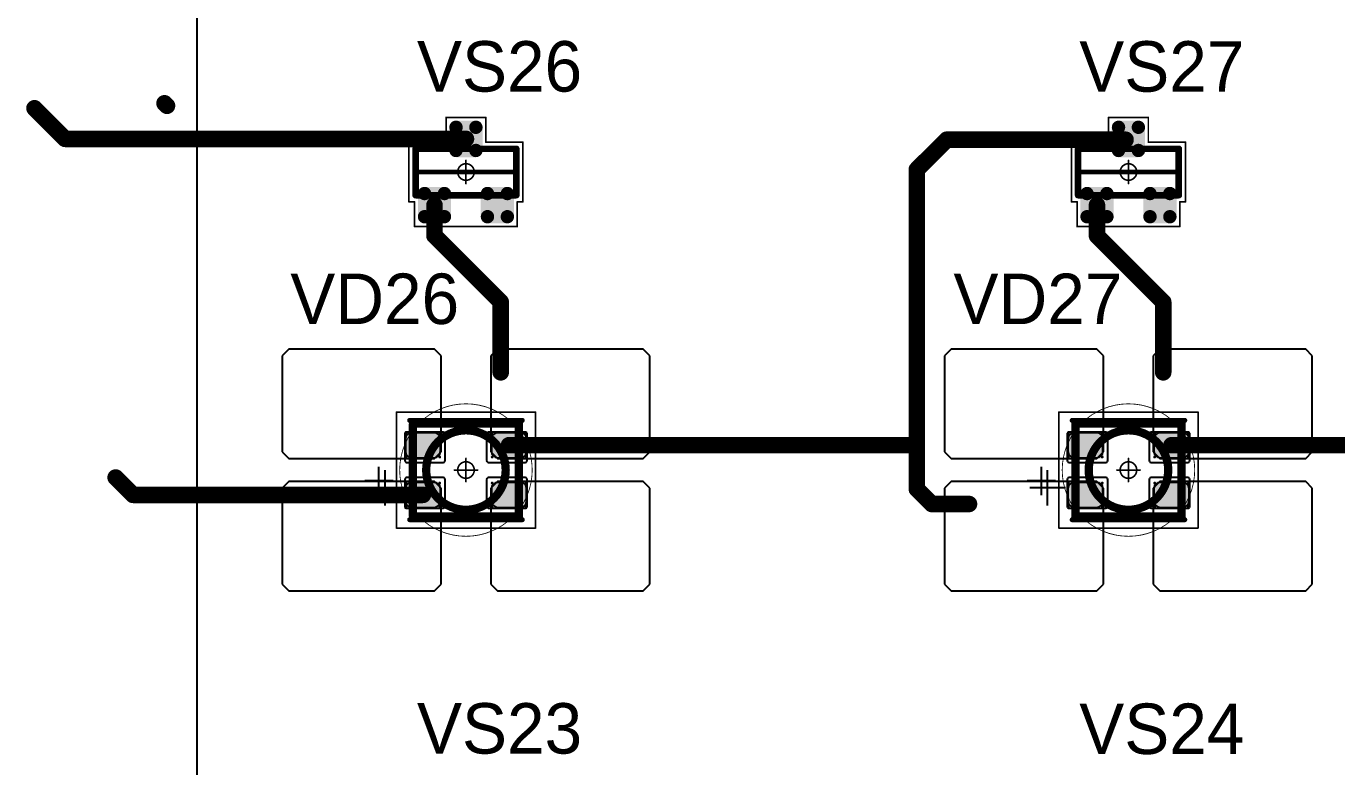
# Model space of a CAD drawing. Header units: millimetres. Extents: x 0 to 400, y 0 to 511.
# Drawn here: x 46.72 to 86.29, y 192.54 to 214.9 of the extents above; entities that cross this region are included whole.
import ezdxf

# ---------------------------------------------------------------- set-up
doc = ezdxf.new("R2010")
doc.units = ezdxf.units.MM
for name, color, linetype in [('Mechanical13', 56, 'Continuous'), ('Mechanical15', 56, 'Continuous'), ('Mechanical2', 216, 'Continuous'), ('TopLayer', 1, 'Continuous'), ('TopOverlay', 2, 'Continuous'), ('TopPaste', 8, 'Continuous'), ('TopSolder', 216, 'Continuous')]:
    doc.layers.add(name, color=color, linetype=linetype)

# ---------------------------------------------------------------- blocks, each defined once
blk = doc.blocks.new('SOT23_570')
at = {"layer": 'Mechanical13', "const_width": 0.2}
for points in [[(-0.7, 1.52), (0.7, 1.52)], [(-0.7, 1.52), (-0.7, -1.52)], [(0.7, 1.52), (0.7, -1.52)], [(-0.7, -1.52), (0.7, -1.52)]]:
    blk.add_lwpolyline(points, dxfattribs=at)
at = {"layer": 'Mechanical13', "const_width": 0.1}
for points in [[(-0.75, 1.52, 1), (-0.65, 1.52, 1)], [(-0.75, 1.52, 1), (-0.65, 1.52, 1)], [(0.65, 1.52, 1), (0.75, 1.52, 1)], [(0.65, 1.52, 1), (0.75, 1.52, 1)], [(-0.75, -1.52, 1), (-0.65, -1.52, 1)], [(-0.75, -1.52, 1), (-0.65, -1.52, 1)], [(0.65, -1.52, 1), (0.75, -1.52, 1)], [(0.65, -1.52, 1), (0.75, -1.52, 1)]]:
    blk.add_lwpolyline(points, format="xyb", close=True, dxfattribs=at)
at = {"layer": 'Mechanical15', "const_width": 0.05}
for points in [[(-0.9, 1.72), (-0.9, 1.55)], [(-0.9, 1.72), (0.9, 1.72)], [(0.9, 1.72), (0.9, 0.6)], [(-1.65, 1.55), (-1.65, -1.55)], [(-1.65, 1.55), (-0.9, 1.55)], [(0.9, 0.6), (1.65, 0.6)], [(1.65, 0.6), (1.65, -0.6)], [(-0.35, 0), (0.35, 0)], [(0, 0.35), (0, -0.35)], [(0.9, -0.6), (1.65, -0.6)], [(0.9, -0.6), (0.9, -1.72)], [(-1.65, -1.55), (-0.9, -1.55)], [(-0.9, -1.55), (-0.9, -1.72)], [(-0.9, -1.72), (0.9, -1.72)]]:
    blk.add_lwpolyline(points, dxfattribs=at)
at = {"layer": 'Mechanical15'}
for points, const_width in [([(-0.913, 1.72, 1), (-0.888, 1.72, 1)], 0.025), ([(-0.913, 1.72, 1), (-0.888, 1.72, 1)], 0.025), ([(0.888, 1.72, 1), (0.913, 1.72, 1)], 0.025), ([(0.888, 1.72, 1), (0.913, 1.72, 1)], 0.025), ([(-1.662, 1.55, 1), (-1.637, 1.55, 1)], 0.025), ([(-1.662, 1.55, 1), (-1.637, 1.55, 1)], 0.025), ([(-0.913, 1.55, 1), (-0.888, 1.55, 1)], 0.025), ([(-0.913, 1.55, 1), (-0.888, 1.55, 1)], 0.025), ([(0.888, 0.6, 1), (0.913, 0.6, 1)], 0.025), ([(0.888, 0.6, 1), (0.913, 0.6, 1)], 0.025), ([(1.637, 0.6, 1), (1.662, 0.6, 1)], 0.025), ([(1.637, 0.6, 1), (1.662, 0.6, 1)], 0.025), ([(-0.362, 0, 1), (-0.337, 0, 1)], 0.025), ([(0.25, 0, 1), (-0.25, 0, 1)], 0.05), ([(-0.262, 0, 1), (-0.238, 0, 1)], 0.025), ([(-0.012, 0.35, 1), (0.012, 0.35, 1)], 0.025), ([(0.238, 0, 1), (0.262, 0, 1)], 0.025), ([(0.337, 0, 1), (0.362, 0, 1)], 0.025), ([(-0.012, -0.35, 1), (0.012, -0.35, 1)], 0.025), ([(0.888, -0.6, 1), (0.913, -0.6, 1)], 0.025), ([(0.888, -0.6, 1), (0.913, -0.6, 1)], 0.025), ([(1.637, -0.6, 1), (1.662, -0.6, 1)], 0.025), ([(1.637, -0.6, 1), (1.662, -0.6, 1)], 0.025), ([(-1.662, -1.55, 1), (-1.637, -1.55, 1)], 0.025), ([(-1.662, -1.55, 1), (-1.637, -1.55, 1)], 0.025), ([(-0.913, -1.55, 1), (-0.888, -1.55, 1)], 0.025), ([(-0.913, -1.55, 1), (-0.888, -1.55, 1)], 0.025), ([(-0.913, -1.72, 1), (-0.888, -1.72, 1)], 0.025), ([(-0.913, -1.72, 1), (-0.888, -1.72, 1)], 0.025), ([(0.888, -1.72, 1), (0.913, -1.72, 1)], 0.025), ([(0.888, -1.72, 1), (0.913, -1.72, 1)], 0.025)]:
    blk.add_lwpolyline(points, format="xyb", close=True, dxfattribs=dict(at, const_width=const_width))
at = {"layer": 'TopLayer', "const_width": 0.1}
for points in [[(-1.4, 1.25, 1), (-1.3, 1.25, 1)], [(-0.7, 1.25, 1), (-0.6, 1.25, 1)], [(-1.4, 0.65, 1), (-1.3, 0.65, 1)], [(-0.7, 0.65, 1), (-0.6, 0.65, 1)], [(0.6, 0.3, 1), (0.7, 0.3, 1)], [(1.3, 0.3, 1), (1.4, 0.3, 1)], [(0.6, -0.3, 1), (0.7, -0.3, 1)], [(1.3, -0.3, 1), (1.4, -0.3, 1)], [(-1.4, -0.65, 1), (-1.3, -0.65, 1)], [(-0.7, -0.65, 1), (-0.6, -0.65, 1)], [(-1.4, -1.25, 1), (-1.3, -1.25, 1)], [(-0.7, -1.25, 1), (-0.6, -1.25, 1)]]:
    blk.add_lwpolyline(points, format="xyb", close=True, dxfattribs=at)
at = {"layer": 'TopLayer'}
for points in [[(-1.45, 1.25), (-1.45, 0.65), (-0.55, 1.25), (-0.55, 0.65)], [(-1.35, 1.35), (-1.35, 0.55), (-0.65, 1.35), (-0.65, 0.55)], [(0.65, 0.4), (0.65, -0.4), (1.35, 0.4), (1.35, -0.4)], [(0.55, 0.3), (0.55, -0.3), (1.45, 0.3), (1.45, -0.3)], [(-1.45, -0.65), (-1.45, -1.25), (-0.55, -0.65), (-0.55, -1.25)], [(-1.35, -0.55), (-1.35, -1.35), (-0.65, -0.55), (-0.65, -1.35)]]:
    blk.add_solid(points, dxfattribs=at)
at = {"layer": 'TopOverlay', "const_width": 0.15}
blk.add_lwpolyline([(0, 1.5), (0, -1.5)], dxfattribs=at)
at = {"layer": 'TopOverlay', "const_width": 0.075}
for points in [[(-0.038, 1.5, 1), (0.038, 1.5, 1)], [(-0.038, -1.5, 1), (0.038, -1.5, 1)]]:
    blk.add_lwpolyline(points, format="xyb", close=True, dxfattribs=at)
at = {"layer": 'TopPaste', "const_width": 0.075}
for points in [[(-1.387, 1.25, 1), (-1.313, 1.25, 1)], [(-0.687, 1.25, 1), (-0.613, 1.25, 1)], [(-1.387, 0.65, 1), (-1.313, 0.65, 1)], [(-0.687, 0.65, 1), (-0.613, 0.65, 1)], [(0.613, 0.3, 1), (0.687, 0.3, 1)], [(1.313, 0.3, 1), (1.387, 0.3, 1)], [(0.613, -0.3, 1), (0.687, -0.3, 1)], [(1.313, -0.3, 1), (1.387, -0.3, 1)], [(-1.387, -0.65, 1), (-1.313, -0.65, 1)], [(-0.687, -0.65, 1), (-0.613, -0.65, 1)], [(-1.387, -1.25, 1), (-1.313, -1.25, 1)], [(-0.687, -1.25, 1), (-0.613, -1.25, 1)]]:
    blk.add_lwpolyline(points, format="xyb", close=True, dxfattribs=at)
at = {"layer": 'TopPaste'}
for points in [[(-1.425, 1.25), (-1.425, 0.65), (-0.575, 1.25), (-0.575, 0.65)], [(-1.35, 1.325), (-1.35, 0.575), (-0.65, 1.325), (-0.65, 0.575)], [(0.575, 0.3), (0.575, -0.3), (1.425, 0.3), (1.425, -0.3)], [(0.65, 0.375), (0.65, -0.375), (1.35, 0.375), (1.35, -0.375)], [(-1.425, -0.65), (-1.425, -1.25), (-0.575, -0.65), (-0.575, -1.25)], [(-1.35, -0.575), (-1.35, -1.325), (-0.65, -0.575), (-0.65, -1.325)]]:
    blk.add_solid(points, dxfattribs=at)
at = {"layer": 'TopSolder', "const_width": 0.202}
for points in [[(-1.451, 1.25, 1), (-1.249, 1.25, 1)], [(-0.751, 1.25, 1), (-0.549, 1.25, 1)], [(-1.451, 0.65, 1), (-1.249, 0.65, 1)], [(-0.751, 0.65, 1), (-0.549, 0.65, 1)], [(0.549, 0.3, 1), (0.751, 0.3, 1)], [(1.249, 0.3, 1), (1.451, 0.3, 1)], [(0.549, -0.3, 1), (0.751, -0.3, 1)], [(1.249, -0.3, 1), (1.451, -0.3, 1)], [(-1.451, -0.65, 1), (-1.249, -0.65, 1)], [(-0.751, -0.65, 1), (-0.549, -0.65, 1)], [(-1.451, -1.25, 1), (-1.249, -1.25, 1)], [(-0.751, -1.25, 1), (-0.549, -1.25, 1)]]:
    blk.add_lwpolyline(points, format="xyb", close=True, dxfattribs=at)
at = {"layer": 'TopSolder'}
for points in [[(-1.552, 1.25), (-1.552, 0.65), (-0.448, 1.25), (-0.448, 0.65)], [(-1.35, 1.452), (-1.35, 0.448), (-0.65, 1.452), (-0.65, 0.448)], [(0.65, 0.502), (0.65, -0.502), (1.35, 0.502), (1.35, -0.502)], [(0.448, 0.3), (0.448, -0.3), (1.552, 0.3), (1.552, -0.3)], [(-1.552, -0.65), (-1.552, -1.25), (-0.448, -0.65), (-0.448, -1.25)], [(-1.35, -0.448), (-1.35, -1.452), (-0.65, -0.448), (-0.65, -1.452)]]:
    blk.add_solid(points, dxfattribs=at)
blk = doc.blocks.new('SOT23_571')
at = {"layer": 'Mechanical13', "const_width": 0.2}
for points in [[(-0.7, 1.52), (0.7, 1.52)], [(-0.7, 1.52), (-0.7, -1.52)], [(0.7, 1.52), (0.7, -1.52)], [(-0.7, -1.52), (0.7, -1.52)]]:
    blk.add_lwpolyline(points, dxfattribs=at)
at = {"layer": 'Mechanical13', "const_width": 0.1}
for points in [[(-0.75, 1.52, 1), (-0.65, 1.52, 1)], [(-0.75, 1.52, 1), (-0.65, 1.52, 1)], [(0.65, 1.52, 1), (0.75, 1.52, 1)], [(0.65, 1.52, 1), (0.75, 1.52, 1)], [(-0.75, -1.52, 1), (-0.65, -1.52, 1)], [(-0.75, -1.52, 1), (-0.65, -1.52, 1)], [(0.65, -1.52, 1), (0.75, -1.52, 1)], [(0.65, -1.52, 1), (0.75, -1.52, 1)]]:
    blk.add_lwpolyline(points, format="xyb", close=True, dxfattribs=at)
at = {"layer": 'Mechanical15', "const_width": 0.05}
for points in [[(-0.9, 1.72), (-0.9, 1.55)], [(-0.9, 1.72), (0.9, 1.72)], [(0.9, 1.72), (0.9, 0.6)], [(-1.65, 1.55), (-1.65, -1.55)], [(-1.65, 1.55), (-0.9, 1.55)], [(0.9, 0.6), (1.65, 0.6)], [(1.65, 0.6), (1.65, -0.6)], [(-0.35, 0), (0.35, 0)], [(0, 0.35), (0, -0.35)], [(0.9, -0.6), (1.65, -0.6)], [(0.9, -0.6), (0.9, -1.72)], [(-1.65, -1.55), (-0.9, -1.55)], [(-0.9, -1.55), (-0.9, -1.72)], [(-0.9, -1.72), (0.9, -1.72)]]:
    blk.add_lwpolyline(points, dxfattribs=at)
at = {"layer": 'Mechanical15'}
for points, const_width in [([(-0.913, 1.72, 1), (-0.888, 1.72, 1)], 0.025), ([(-0.913, 1.72, 1), (-0.888, 1.72, 1)], 0.025), ([(0.888, 1.72, 1), (0.913, 1.72, 1)], 0.025), ([(0.888, 1.72, 1), (0.913, 1.72, 1)], 0.025), ([(-1.662, 1.55, 1), (-1.637, 1.55, 1)], 0.025), ([(-1.662, 1.55, 1), (-1.637, 1.55, 1)], 0.025), ([(-0.913, 1.55, 1), (-0.888, 1.55, 1)], 0.025), ([(-0.913, 1.55, 1), (-0.888, 1.55, 1)], 0.025), ([(0.888, 0.6, 1), (0.913, 0.6, 1)], 0.025), ([(0.888, 0.6, 1), (0.913, 0.6, 1)], 0.025), ([(1.637, 0.6, 1), (1.662, 0.6, 1)], 0.025), ([(1.637, 0.6, 1), (1.662, 0.6, 1)], 0.025), ([(-0.362, 0, 1), (-0.337, 0, 1)], 0.025), ([(0.25, 0, 1), (-0.25, 0, 1)], 0.05), ([(-0.262, 0, 1), (-0.238, 0, 1)], 0.025), ([(-0.012, 0.35, 1), (0.012, 0.35, 1)], 0.025), ([(0.238, 0, 1), (0.262, 0, 1)], 0.025), ([(0.337, 0, 1), (0.362, 0, 1)], 0.025), ([(-0.012, -0.35, 1), (0.012, -0.35, 1)], 0.025), ([(0.888, -0.6, 1), (0.913, -0.6, 1)], 0.025), ([(0.888, -0.6, 1), (0.913, -0.6, 1)], 0.025), ([(1.637, -0.6, 1), (1.662, -0.6, 1)], 0.025), ([(1.637, -0.6, 1), (1.662, -0.6, 1)], 0.025), ([(-1.662, -1.55, 1), (-1.637, -1.55, 1)], 0.025), ([(-1.662, -1.55, 1), (-1.637, -1.55, 1)], 0.025), ([(-0.913, -1.55, 1), (-0.888, -1.55, 1)], 0.025), ([(-0.913, -1.55, 1), (-0.888, -1.55, 1)], 0.025), ([(-0.913, -1.72, 1), (-0.888, -1.72, 1)], 0.025), ([(-0.913, -1.72, 1), (-0.888, -1.72, 1)], 0.025), ([(0.888, -1.72, 1), (0.913, -1.72, 1)], 0.025), ([(0.888, -1.72, 1), (0.913, -1.72, 1)], 0.025)]:
    blk.add_lwpolyline(points, format="xyb", close=True, dxfattribs=dict(at, const_width=const_width))
at = {"layer": 'TopLayer', "const_width": 0.1}
for points in [[(-1.4, 1.25, 1), (-1.3, 1.25, 1)], [(-0.7, 1.25, 1), (-0.6, 1.25, 1)], [(-1.4, 0.65, 1), (-1.3, 0.65, 1)], [(-0.7, 0.65, 1), (-0.6, 0.65, 1)], [(0.6, 0.3, 1), (0.7, 0.3, 1)], [(1.3, 0.3, 1), (1.4, 0.3, 1)], [(0.6, -0.3, 1), (0.7, -0.3, 1)], [(1.3, -0.3, 1), (1.4, -0.3, 1)], [(-1.4, -0.65, 1), (-1.3, -0.65, 1)], [(-0.7, -0.65, 1), (-0.6, -0.65, 1)], [(-1.4, -1.25, 1), (-1.3, -1.25, 1)], [(-0.7, -1.25, 1), (-0.6, -1.25, 1)]]:
    blk.add_lwpolyline(points, format="xyb", close=True, dxfattribs=at)
at = {"layer": 'TopLayer'}
for points in [[(-1.45, 1.25), (-1.45, 0.65), (-0.55, 1.25), (-0.55, 0.65)], [(-1.35, 1.35), (-1.35, 0.55), (-0.65, 1.35), (-0.65, 0.55)], [(0.65, 0.4), (0.65, -0.4), (1.35, 0.4), (1.35, -0.4)], [(0.55, 0.3), (0.55, -0.3), (1.45, 0.3), (1.45, -0.3)], [(-1.45, -0.65), (-1.45, -1.25), (-0.55, -0.65), (-0.55, -1.25)], [(-1.35, -0.55), (-1.35, -1.35), (-0.65, -0.55), (-0.65, -1.35)]]:
    blk.add_solid(points, dxfattribs=at)
at = {"layer": 'TopOverlay', "const_width": 0.15}
blk.add_lwpolyline([(0, 1.5), (0, -1.5)], dxfattribs=at)
at = {"layer": 'TopOverlay', "const_width": 0.075}
for points in [[(-0.038, 1.5, 1), (0.038, 1.5, 1)], [(-0.038, -1.5, 1), (0.038, -1.5, 1)]]:
    blk.add_lwpolyline(points, format="xyb", close=True, dxfattribs=at)
at = {"layer": 'TopPaste', "const_width": 0.075}
for points in [[(-1.387, 1.25, 1), (-1.313, 1.25, 1)], [(-0.687, 1.25, 1), (-0.613, 1.25, 1)], [(-1.387, 0.65, 1), (-1.313, 0.65, 1)], [(-0.687, 0.65, 1), (-0.613, 0.65, 1)], [(0.613, 0.3, 1), (0.687, 0.3, 1)], [(1.313, 0.3, 1), (1.387, 0.3, 1)], [(0.613, -0.3, 1), (0.687, -0.3, 1)], [(1.313, -0.3, 1), (1.387, -0.3, 1)], [(-1.387, -0.65, 1), (-1.313, -0.65, 1)], [(-0.687, -0.65, 1), (-0.613, -0.65, 1)], [(-1.387, -1.25, 1), (-1.313, -1.25, 1)], [(-0.687, -1.25, 1), (-0.613, -1.25, 1)]]:
    blk.add_lwpolyline(points, format="xyb", close=True, dxfattribs=at)
at = {"layer": 'TopPaste'}
for points in [[(-1.425, 1.25), (-1.425, 0.65), (-0.575, 1.25), (-0.575, 0.65)], [(-1.35, 1.325), (-1.35, 0.575), (-0.65, 1.325), (-0.65, 0.575)], [(0.575, 0.3), (0.575, -0.3), (1.425, 0.3), (1.425, -0.3)], [(0.65, 0.375), (0.65, -0.375), (1.35, 0.375), (1.35, -0.375)], [(-1.425, -0.65), (-1.425, -1.25), (-0.575, -0.65), (-0.575, -1.25)], [(-1.35, -0.575), (-1.35, -1.325), (-0.65, -0.575), (-0.65, -1.325)]]:
    blk.add_solid(points, dxfattribs=at)
at = {"layer": 'TopSolder', "const_width": 0.202}
for points in [[(-1.451, 1.25, 1), (-1.249, 1.25, 1)], [(-0.751, 1.25, 1), (-0.549, 1.25, 1)], [(-1.451, 0.65, 1), (-1.249, 0.65, 1)], [(-0.751, 0.65, 1), (-0.549, 0.65, 1)], [(0.549, 0.3, 1), (0.751, 0.3, 1)], [(1.249, 0.3, 1), (1.451, 0.3, 1)], [(0.549, -0.3, 1), (0.751, -0.3, 1)], [(1.249, -0.3, 1), (1.451, -0.3, 1)], [(-1.451, -0.65, 1), (-1.249, -0.65, 1)], [(-0.751, -0.65, 1), (-0.549, -0.65, 1)], [(-1.451, -1.25, 1), (-1.249, -1.25, 1)], [(-0.751, -1.25, 1), (-0.549, -1.25, 1)]]:
    blk.add_lwpolyline(points, format="xyb", close=True, dxfattribs=at)
at = {"layer": 'TopSolder'}
for points in [[(-1.552, 1.25), (-1.552, 0.65), (-0.448, 1.25), (-0.448, 0.65)], [(-1.35, 1.452), (-1.35, 0.448), (-0.65, 1.452), (-0.65, 0.448)], [(0.65, 0.502), (0.65, -0.502), (1.35, 0.502), (1.35, -0.502)], [(0.448, 0.3), (0.448, -0.3), (1.552, 0.3), (1.552, -0.3)], [(-1.552, -0.65), (-1.552, -1.25), (-0.448, -0.65), (-0.448, -1.25)], [(-1.35, -0.448), (-1.35, -1.452), (-0.65, -0.448), (-0.65, -1.452)]]:
    blk.add_solid(points, dxfattribs=at)
blk = doc.blocks.new('E65F_774')
at = {"layer": 'Mechanical13'}
for p, q in [((2.441, 1.071), (2.441, 0)), ((1.905, 0.536), (2.976, 0.536))]:
    blk.add_line(p, q, dxfattribs=at)
at = {"layer": 'Mechanical13', "const_width": 0.25}
for points in [[(-1.6, 1.4), (-1.6, -1.4)], [(1.6, 1.4), (-1.6, 1.4)], [(1.6, 1.4), (1.6, -1.4)], [(1.6, -1.4), (-1.6, -1.4)]]:
    blk.add_lwpolyline(points, dxfattribs=at)
at = {"layer": 'Mechanical13'}
for points, const_width in [([(-1.663, 1.4, 1), (-1.538, 1.4, 1)], 0.125), ([(-1.663, 1.4, 1), (-1.538, 1.4, 1)], 0.125), ([(1.2, 0, 1), (-1.2, 0, 1)], 0.25), ([(1.537, 1.4, 1), (1.662, 1.4, 1)], 0.125), ([(1.537, 1.4, 1), (1.662, 1.4, 1)], 0.125), ([(-1.263, 0, 1), (-1.138, 0, 1)], 0.125), ([(1.137, 0, 1), (1.262, 0, 1)], 0.125), ([(-1.663, -1.4, 1), (-1.538, -1.4, 1)], 0.125), ([(-1.663, -1.4, 1), (-1.538, -1.4, 1)], 0.125), ([(1.537, -1.4, 1), (1.662, -1.4, 1)], 0.125), ([(1.537, -1.4, 1), (1.662, -1.4, 1)], 0.125)]:
    blk.add_lwpolyline(points, format="xyb", close=True, dxfattribs=dict(at, const_width=const_width))
at = {"layer": 'Mechanical15', "const_width": 0.05}
for points in [[(2.1, 1.75), (-2.1, 1.75)], [(-2.1, 1.75), (-2.1, -1.75)], [(2.1, 1.75), (2.1, -1.75)], [(0.35, 0), (-0.35, 0)], [(0.35, 0), (-0.35, 0)], [(0, 0.35), (0, -0.35)], [(0, 0.35), (0, -0.35)], [(2.1, -1.75), (-2.1, -1.75)]]:
    blk.add_lwpolyline(points, dxfattribs=at)
at = {"layer": 'Mechanical15'}
for points, const_width in [([(-2.113, 1.75, 1), (-2.088, 1.75, 1)], 0.025), ([(-2.113, 1.75, 1), (-2.088, 1.75, 1)], 0.025), ([(2.087, 1.75, 1), (2.112, 1.75, 1)], 0.025), ([(2.087, 1.75, 1), (2.112, 1.75, 1)], 0.025), ([(-0.363, 0, 1), (-0.338, 0, 1)], 0.025), ([(-0.363, 0, 1), (-0.338, 0, 1)], 0.025), ([(0.25, 0, 1), (-0.25, 0, 1)], 0.05), ([(0.25, 0, 1), (-0.25, 0, 1)], 0.05), ([(-0.263, 0, 1), (-0.238, 0, 1)], 0.025), ([(-0.263, 0, 1), (-0.238, 0, 1)], 0.025), ([(-0.013, 0.35, 1), (0.012, 0.35, 1)], 0.025), ([(-0.013, 0.35, 1), (0.012, 0.35, 1)], 0.025), ([(0.237, 0, 1), (0.262, 0, 1)], 0.025), ([(0.237, 0, 1), (0.262, 0, 1)], 0.025), ([(0.337, 0, 1), (0.362, 0, 1)], 0.025), ([(0.337, 0, 1), (0.362, 0, 1)], 0.025), ([(-0.013, -0.35, 1), (0.012, -0.35, 1)], 0.025), ([(-0.013, -0.35, 1), (0.012, -0.35, 1)], 0.025), ([(-2.113, -1.75, 1), (-2.088, -1.75, 1)], 0.025), ([(-2.113, -1.75, 1), (-2.088, -1.75, 1)], 0.025), ([(2.087, -1.75, 1), (2.112, -1.75, 1)], 0.025), ([(2.087, -1.75, 1), (2.112, -1.75, 1)], 0.025)]:
    blk.add_lwpolyline(points, format="xyb", close=True, dxfattribs=dict(at, const_width=const_width))
at = {"layer": 'TopLayer'}
for p, q in [((-5.35, 3.65), (-5.55, 3.45)), ((-0.95, 3.65), (-5.35, 3.65)), ((-5.35, 3.65), (-5.35, 3.65)), ((-0.75, 3.45), (-0.95, 3.65)), ((0.95, 3.65), (0.75, 3.45)), ((5.35, 3.65), (0.95, 3.65)), ((0.95, 3.65), (0.95, 3.65)), ((5.55, 3.45), (5.35, 3.65)), ((-5.55, 3.45), (-5.55, 3.45)), ((-5.55, 3.45), (-5.55, 0.55)), ((-0.75, 0.55), (-0.75, 3.45)), ((0.75, 3.45), (0.75, 3.45)), ((0.75, 3.45), (0.75, 0.55)), ((5.55, 0.55), (5.55, 3.45)), ((-5.55, 0.55), (-5.35, 0.35)), ((-0.95, 0.35), (-0.75, 0.55)), ((0.75, 0.55), (0.95, 0.35)), ((5.35, 0.35), (5.55, 0.55)), ((-5.35, 0.35), (-0.95, 0.35)), ((0.95, 0.35), (5.35, 0.35)), ((-5.35, -0.35), (-5.55, -0.55)), ((-0.95, -0.35), (-5.35, -0.35)), ((-5.35, -0.35), (-5.35, -0.35)), ((-0.75, -0.55), (-0.95, -0.35)), ((0.95, -0.35), (0.75, -0.55)), ((5.35, -0.35), (0.95, -0.35)), ((0.95, -0.35), (0.95, -0.35)), ((5.55, -0.55), (5.35, -0.35)), ((-5.55, -0.55), (-5.55, -0.55)), ((-5.55, -0.55), (-5.55, -3.45)), ((-0.75, -3.45), (-0.75, -0.55)), ((0.75, -0.55), (0.75, -0.55)), ((0.75, -0.55), (0.75, -3.45)), ((5.55, -3.45), (5.55, -0.55)), ((-5.55, -3.45), (-5.35, -3.65)), ((-0.95, -3.65), (-0.75, -3.45)), ((0.75, -3.45), (0.95, -3.65)), ((5.35, -3.65), (5.55, -3.45)), ((-5.35, -3.65), (-0.95, -3.65)), ((0.95, -3.65), (5.35, -3.65))]:
    blk.add_line(p, q, dxfattribs=at)
at = {"layer": 'TopLayer', "const_width": 0.04}
for points in [[(-1.83, 1.11, 1), (-1.79, 1.11, 1)], [(-0.81, 1.11, 1), (-0.77, 1.11, 1)], [(0.77, 1.11, 1), (0.81, 1.11, 1)], [(1.79, 1.11, 1), (1.83, 1.11, 1)], [(-1.83, 0.39, 1), (-1.79, 0.39, 1)], [(-0.81, 0.39, 1), (-0.77, 0.39, 1)], [(0.77, 0.39, 1), (0.81, 0.39, 1)], [(1.79, 0.39, 1), (1.83, 0.39, 1)], [(-1.83, -0.39, 1), (-1.79, -0.39, 1)], [(-0.81, -0.39, 1), (-0.77, -0.39, 1)], [(0.77, -0.39, 1), (0.81, -0.39, 1)], [(1.79, -0.39, 1), (1.83, -0.39, 1)], [(-1.83, -1.11, 1), (-1.79, -1.11, 1)], [(-0.81, -1.11, 1), (-0.77, -1.11, 1)], [(0.77, -1.11, 1), (0.81, -1.11, 1)], [(1.79, -1.11, 1), (1.83, -1.11, 1)]]:
    blk.add_lwpolyline(points, format="xyb", close=True, dxfattribs=at)
at = {"layer": 'TopLayer'}
for points in [[(-1.85, 1.11), (-1.85, 0.39), (-0.75, 1.11), (-0.75, 0.39)], [(-1.81, 1.15), (-1.81, 0.35), (-0.79, 1.15), (-0.79, 0.35)], [(0.75, 1.11), (0.75, 0.39), (1.85, 1.11), (1.85, 0.39)], [(0.79, 1.15), (0.79, 0.35), (1.81, 1.15), (1.81, 0.35)], [(-1.85, -0.39), (-1.85, -1.11), (-0.75, -0.39), (-0.75, -1.11)], [(-1.81, -0.35), (-1.81, -1.15), (-0.79, -0.35), (-0.79, -1.15)], [(0.75, -0.39), (0.75, -1.11), (1.85, -0.39), (1.85, -1.11)], [(0.79, -0.35), (0.79, -1.15), (1.81, -0.35), (1.81, -1.15)]]:
    blk.add_solid(points, dxfattribs=at)
at = {"layer": 'TopOverlay'}
for p, q in [((2.628, 0.757), (2.628, -0.1)), ((2.2, 0.328), (3.057, 0.328))]:
    blk.add_line(p, q, dxfattribs=at)
at = {"layer": 'TopOverlay', "const_width": 0.15}
for points in [[(1.7, 1.5), (-1.7, 1.5)], [(1.7, -1.5), (-1.7, -1.5)]]:
    blk.add_lwpolyline(points, dxfattribs=at)
at = {"layer": 'TopOverlay', "const_width": 0.075}
for points in [[(-1.738, 1.5, 1), (-1.663, 1.5, 1)], [(1.662, 1.5, 1), (1.737, 1.5, 1)], [(-1.738, -1.5, 1), (-1.663, -1.5, 1)], [(1.662, -1.5, 1), (1.737, -1.5, 1)]]:
    blk.add_lwpolyline(points, format="xyb", close=True, dxfattribs=at)
at = {"layer": 'TopPaste'}
for p, q in [((-1.814, 1.011), (-1.829, 0.938)), ((-1.829, 0.938), (-1.829, 0.563)), ((-1.773, 1.073), (-1.814, 1.011)), ((-1.711, 1.114), (-1.773, 1.073)), ((-1.638, 1.129), (-1.711, 1.114)), ((-0.963, 1.129), (-1.638, 1.129)), ((-0.889, 1.114), (-0.963, 1.129)), ((-0.827, 1.073), (-0.889, 1.114)), ((-0.786, 1.011), (-0.827, 1.073)), ((-0.771, 0.938), (-0.786, 1.011)), ((-0.771, 0.563), (-0.771, 0.938)), ((0.786, 1.011), (0.771, 0.938)), ((0.771, 0.938), (0.771, 0.563)), ((0.827, 1.073), (0.786, 1.011)), ((0.889, 1.114), (0.827, 1.073)), ((0.962, 1.129), (0.889, 1.114)), ((1.637, 1.129), (0.962, 1.129)), ((1.711, 1.114), (1.637, 1.129)), ((1.773, 1.073), (1.711, 1.114)), ((1.814, 1.011), (1.773, 1.073)), ((1.829, 0.938), (1.814, 1.011)), ((1.829, 0.563), (1.829, 0.938)), ((-1.829, 0.563), (-1.814, 0.489)), ((-1.814, 0.489), (-1.773, 0.427)), ((-1.773, 0.427), (-1.711, 0.386)), ((-0.889, 0.386), (-0.827, 0.427)), ((-0.827, 0.427), (-0.786, 0.489)), ((-0.786, 0.489), (-0.771, 0.563)), ((0.771, 0.563), (0.786, 0.489)), ((0.786, 0.489), (0.827, 0.427)), ((0.827, 0.427), (0.889, 0.386)), ((1.711, 0.386), (1.773, 0.427)), ((1.773, 0.427), (1.814, 0.489)), ((1.814, 0.489), (1.829, 0.563)), ((-1.711, 0.386), (-1.638, 0.371)), ((-1.638, 0.371), (-0.963, 0.371)), ((-0.963, 0.371), (-0.889, 0.386)), ((0.889, 0.386), (0.962, 0.371)), ((0.962, 0.371), (1.637, 0.371)), ((1.637, 0.371), (1.711, 0.386)), ((-1.711, -0.386), (-1.773, -0.427)), ((-1.638, -0.371), (-1.711, -0.386)), ((-0.963, -0.371), (-1.638, -0.371)), ((-0.889, -0.386), (-0.963, -0.371)), ((-0.827, -0.427), (-0.889, -0.386)), ((0.889, -0.386), (0.827, -0.427)), ((0.962, -0.371), (0.889, -0.386)), ((1.637, -0.371), (0.962, -0.371)), ((1.711, -0.386), (1.637, -0.371)), ((1.773, -0.427), (1.711, -0.386)), ((-1.814, -0.489), (-1.829, -0.563)), ((-1.829, -0.563), (-1.829, -0.938)), ((-1.773, -0.427), (-1.814, -0.489)), ((-0.786, -0.489), (-0.827, -0.427)), ((-0.771, -0.563), (-0.786, -0.489)), ((-0.771, -0.938), (-0.771, -0.563)), ((0.786, -0.489), (0.771, -0.563)), ((0.771, -0.563), (0.771, -0.938)), ((0.827, -0.427), (0.786, -0.489)), ((1.814, -0.489), (1.773, -0.427)), ((1.829, -0.563), (1.814, -0.489)), ((1.829, -0.938), (1.829, -0.563)), ((-1.829, -0.938), (-1.814, -1.011)), ((-1.814, -1.011), (-1.773, -1.073)), ((-1.773, -1.073), (-1.711, -1.114)), ((-1.711, -1.114), (-1.638, -1.129)), ((-1.638, -1.129), (-0.963, -1.129)), ((-0.963, -1.129), (-0.889, -1.114)), ((-0.889, -1.114), (-0.827, -1.073)), ((-0.827, -1.073), (-0.786, -1.011)), ((-0.786, -1.011), (-0.771, -0.938)), ((0.771, -0.938), (0.786, -1.011)), ((0.786, -1.011), (0.827, -1.073)), ((0.827, -1.073), (0.889, -1.114)), ((0.889, -1.114), (0.962, -1.129)), ((0.962, -1.129), (1.637, -1.129)), ((1.637, -1.129), (1.711, -1.114)), ((1.711, -1.114), (1.773, -1.073)), ((1.773, -1.073), (1.814, -1.011)), ((1.814, -1.011), (1.829, -0.938))]:
    blk.add_line(p, q, dxfattribs=at)
at = {"layer": 'TopSolder'}
for p, q in [((-1.842, 1.129), (-1.85, 1.111)), ((-1.85, 1.111), (-1.85, 1.101)), ((-1.85, 1.101), (-1.85, 1.101)), ((-1.85, 1.101), (-1.85, 0.301)), ((-1.828, 1.143), (-1.842, 1.129)), ((-1.81, 1.151), (-1.828, 1.143)), ((-1.8, 1.151), (-1.81, 1.151)), ((-0.7, 1.151), (-1.8, 1.151)), ((-0.685, 1.151), (-0.7, 1.151)), ((-0.7, 1.151), (-0.7, 1.151)), ((-0.658, 1.139), (-0.685, 1.151)), ((-0.636, 1.118), (-0.658, 1.139)), ((-0.625, 1.09), (-0.636, 1.118)), ((-0.625, 1.076), (-0.625, 1.09)), ((-0.625, 0.301), (-0.625, 1.076)), ((0.636, 1.118), (0.625, 1.09)), ((0.625, 1.09), (0.625, 1.076)), ((0.625, 1.076), (0.625, 1.076)), ((0.625, 1.076), (0.625, 0.301)), ((0.657, 1.139), (0.636, 1.118)), ((0.685, 1.151), (0.657, 1.139)), ((0.7, 1.151), (0.685, 1.151)), ((1.8, 1.151), (0.7, 1.151)), ((1.81, 1.151), (1.8, 1.151)), ((1.8, 1.151), (1.8, 1.151)), ((1.828, 1.143), (1.81, 1.151)), ((1.842, 1.129), (1.828, 1.143)), ((1.85, 1.111), (1.842, 1.129)), ((1.85, 1.101), (1.85, 1.111)), ((1.85, 0.301), (1.85, 1.101)), ((-1.85, 0.301), (-1.85, 0.286)), ((-1.85, 0.286), (-1.839, 0.258)), ((-1.839, 0.258), (-1.818, 0.237)), ((-1.818, 0.237), (-1.79, 0.226)), ((-1.79, 0.226), (-1.775, 0.226)), ((-1.775, 0.226), (-1.775, 0.226)), ((-1.775, 0.226), (-0.7, 0.226)), ((-0.7, 0.226), (-0.685, 0.226)), ((-0.685, 0.226), (-0.658, 0.237)), ((-0.658, 0.237), (-0.636, 0.258)), ((-0.636, 0.258), (-0.625, 0.286)), ((-0.625, 0.286), (-0.625, 0.301)), ((-0.625, 0.301), (-0.625, 0.301)), ((0.625, 0.301), (0.625, 0.286)), ((0.625, 0.286), (0.636, 0.258)), ((0.636, 0.258), (0.657, 0.237)), ((0.657, 0.237), (0.685, 0.226)), ((0.685, 0.226), (0.7, 0.226)), ((0.7, 0.226), (0.7, 0.226)), ((0.7, 0.226), (1.775, 0.226)), ((1.775, 0.226), (1.79, 0.226)), ((1.79, 0.226), (1.817, 0.237)), ((1.817, 0.237), (1.839, 0.258)), ((1.839, 0.258), (1.85, 0.286)), ((1.85, 0.286), (1.85, 0.301)), ((1.85, 0.301), (1.85, 0.301)), ((-1.839, -0.257), (-1.85, -0.285)), ((-1.85, -0.285), (-1.85, -0.299)), ((-1.85, -0.299), (-1.85, -0.299)), ((-1.85, -0.299), (-1.85, -1.099)), ((-1.818, -0.236), (-1.839, -0.257)), ((-1.79, -0.224), (-1.818, -0.236)), ((-1.775, -0.224), (-1.79, -0.224)), ((-0.7, -0.224), (-1.775, -0.224)), ((-0.685, -0.224), (-0.7, -0.224)), ((-0.7, -0.224), (-0.7, -0.224)), ((-0.658, -0.236), (-0.685, -0.224)), ((-0.636, -0.257), (-0.658, -0.236)), ((-0.625, -0.285), (-0.636, -0.257)), ((-0.625, -0.299), (-0.625, -0.285)), ((-0.625, -1.074), (-0.625, -0.299)), ((0.636, -0.257), (0.625, -0.285)), ((0.625, -0.285), (0.625, -0.299)), ((0.625, -0.299), (0.625, -0.299)), ((0.625, -0.299), (0.625, -1.074)), ((0.657, -0.236), (0.636, -0.257)), ((0.685, -0.224), (0.657, -0.236)), ((0.7, -0.224), (0.685, -0.224)), ((1.775, -0.224), (0.7, -0.224)), ((1.79, -0.224), (1.775, -0.224)), ((1.775, -0.224), (1.775, -0.224)), ((1.817, -0.236), (1.79, -0.224)), ((1.839, -0.257), (1.817, -0.236)), ((1.85, -0.285), (1.839, -0.257)), ((1.85, -0.299), (1.85, -0.285)), ((1.85, -1.099), (1.85, -0.299)), ((-1.85, -1.099), (-1.85, -1.109)), ((-1.85, -1.109), (-1.842, -1.128)), ((-1.842, -1.128), (-1.828, -1.142)), ((-1.828, -1.142), (-1.81, -1.149)), ((-1.81, -1.149), (-1.8, -1.149)), ((-1.8, -1.149), (-0.7, -1.149)), ((-1.8, -1.149), (-1.8, -1.149)), ((-0.7, -1.149), (-0.685, -1.149)), ((-0.685, -1.149), (-0.658, -1.138)), ((-0.658, -1.138), (-0.636, -1.117)), ((-0.636, -1.117), (-0.625, -1.089)), ((-0.625, -1.089), (-0.625, -1.074)), ((-0.625, -1.074), (-0.625, -1.074)), ((0.625, -1.074), (0.625, -1.089)), ((0.625, -1.089), (0.636, -1.117)), ((0.636, -1.117), (0.657, -1.138)), ((0.657, -1.138), (0.685, -1.149)), ((0.685, -1.149), (0.7, -1.149)), ((0.7, -1.149), (1.8, -1.149)), ((0.7, -1.149), (0.7, -1.149)), ((1.8, -1.149), (1.81, -1.149)), ((1.81, -1.149), (1.828, -1.142)), ((1.828, -1.142), (1.842, -1.128)), ((1.842, -1.128), (1.85, -1.109)), ((1.85, -1.109), (1.85, -1.099)), ((1.85, -1.099), (1.85, -1.099))]:
    blk.add_line(p, q, dxfattribs=at)
blk = doc.blocks.new('E65F_775')
at = {"layer": 'Mechanical13'}
for p, q in [((2.441, 1.071), (2.441, 0)), ((1.905, 0.536), (2.976, 0.536))]:
    blk.add_line(p, q, dxfattribs=at)
at = {"layer": 'Mechanical13', "const_width": 0.25}
for points in [[(-1.6, 1.4), (-1.6, -1.4)], [(1.6, 1.4), (-1.6, 1.4)], [(1.6, 1.4), (1.6, -1.4)], [(1.6, -1.4), (-1.6, -1.4)]]:
    blk.add_lwpolyline(points, dxfattribs=at)
at = {"layer": 'Mechanical13'}
for points, const_width in [([(-1.663, 1.4, 1), (-1.538, 1.4, 1)], 0.125), ([(-1.663, 1.4, 1), (-1.538, 1.4, 1)], 0.125), ([(1.2, 0, 1), (-1.2, 0, 1)], 0.25), ([(1.537, 1.4, 1), (1.662, 1.4, 1)], 0.125), ([(1.537, 1.4, 1), (1.662, 1.4, 1)], 0.125), ([(-1.263, 0, 1), (-1.138, 0, 1)], 0.125), ([(1.137, 0, 1), (1.262, 0, 1)], 0.125), ([(-1.663, -1.4, 1), (-1.538, -1.4, 1)], 0.125), ([(-1.663, -1.4, 1), (-1.538, -1.4, 1)], 0.125), ([(1.537, -1.4, 1), (1.662, -1.4, 1)], 0.125), ([(1.537, -1.4, 1), (1.662, -1.4, 1)], 0.125)]:
    blk.add_lwpolyline(points, format="xyb", close=True, dxfattribs=dict(at, const_width=const_width))
at = {"layer": 'Mechanical15', "const_width": 0.05}
for points in [[(2.1, 1.75), (-2.1, 1.75)], [(-2.1, 1.75), (-2.1, -1.75)], [(2.1, 1.75), (2.1, -1.75)], [(0.35, 0), (-0.35, 0)], [(0.35, 0), (-0.35, 0)], [(0, 0.35), (0, -0.35)], [(0, 0.35), (0, -0.35)], [(2.1, -1.75), (-2.1, -1.75)]]:
    blk.add_lwpolyline(points, dxfattribs=at)
at = {"layer": 'Mechanical15'}
for points, const_width in [([(-2.113, 1.75, 1), (-2.088, 1.75, 1)], 0.025), ([(-2.113, 1.75, 1), (-2.088, 1.75, 1)], 0.025), ([(2.087, 1.75, 1), (2.112, 1.75, 1)], 0.025), ([(2.087, 1.75, 1), (2.112, 1.75, 1)], 0.025), ([(-0.363, 0, 1), (-0.338, 0, 1)], 0.025), ([(-0.363, 0, 1), (-0.338, 0, 1)], 0.025), ([(0.25, 0, 1), (-0.25, 0, 1)], 0.05), ([(0.25, 0, 1), (-0.25, 0, 1)], 0.05), ([(-0.263, 0, 1), (-0.238, 0, 1)], 0.025), ([(-0.263, 0, 1), (-0.238, 0, 1)], 0.025), ([(-0.013, 0.35, 1), (0.012, 0.35, 1)], 0.025), ([(-0.013, 0.35, 1), (0.012, 0.35, 1)], 0.025), ([(0.237, 0, 1), (0.262, 0, 1)], 0.025), ([(0.237, 0, 1), (0.262, 0, 1)], 0.025), ([(0.337, 0, 1), (0.362, 0, 1)], 0.025), ([(0.337, 0, 1), (0.362, 0, 1)], 0.025), ([(-0.013, -0.35, 1), (0.012, -0.35, 1)], 0.025), ([(-0.013, -0.35, 1), (0.012, -0.35, 1)], 0.025), ([(-2.113, -1.75, 1), (-2.088, -1.75, 1)], 0.025), ([(-2.113, -1.75, 1), (-2.088, -1.75, 1)], 0.025), ([(2.087, -1.75, 1), (2.112, -1.75, 1)], 0.025), ([(2.087, -1.75, 1), (2.112, -1.75, 1)], 0.025)]:
    blk.add_lwpolyline(points, format="xyb", close=True, dxfattribs=dict(at, const_width=const_width))
at = {"layer": 'TopLayer'}
for p, q in [((-5.35, 3.65), (-5.55, 3.45)), ((-0.95, 3.65), (-5.35, 3.65)), ((-5.35, 3.65), (-5.35, 3.65)), ((-0.75, 3.45), (-0.95, 3.65)), ((0.95, 3.65), (0.75, 3.45)), ((5.35, 3.65), (0.95, 3.65)), ((0.95, 3.65), (0.95, 3.65)), ((5.55, 3.45), (5.35, 3.65)), ((-5.55, 3.45), (-5.55, 3.45)), ((-5.55, 3.45), (-5.55, 0.55)), ((-0.75, 0.55), (-0.75, 3.45)), ((0.75, 3.45), (0.75, 3.45)), ((0.75, 3.45), (0.75, 0.55)), ((5.55, 0.55), (5.55, 3.45)), ((-5.55, 0.55), (-5.35, 0.35)), ((-0.95, 0.35), (-0.75, 0.55)), ((0.75, 0.55), (0.95, 0.35)), ((5.35, 0.35), (5.55, 0.55)), ((-5.35, 0.35), (-0.95, 0.35)), ((0.95, 0.35), (5.35, 0.35)), ((-5.35, -0.35), (-5.55, -0.55)), ((-0.95, -0.35), (-5.35, -0.35)), ((-5.35, -0.35), (-5.35, -0.35)), ((-0.75, -0.55), (-0.95, -0.35)), ((0.95, -0.35), (0.75, -0.55)), ((5.35, -0.35), (0.95, -0.35)), ((0.95, -0.35), (0.95, -0.35)), ((5.55, -0.55), (5.35, -0.35)), ((-5.55, -0.55), (-5.55, -0.55)), ((-5.55, -0.55), (-5.55, -3.45)), ((-0.75, -3.45), (-0.75, -0.55)), ((0.75, -0.55), (0.75, -0.55)), ((0.75, -0.55), (0.75, -3.45)), ((5.55, -3.45), (5.55, -0.55)), ((-5.55, -3.45), (-5.35, -3.65)), ((-0.95, -3.65), (-0.75, -3.45)), ((0.75, -3.45), (0.95, -3.65)), ((5.35, -3.65), (5.55, -3.45)), ((-5.35, -3.65), (-0.95, -3.65)), ((0.95, -3.65), (5.35, -3.65))]:
    blk.add_line(p, q, dxfattribs=at)
at = {"layer": 'TopLayer', "const_width": 0.04}
for points in [[(-1.83, 1.11, 1), (-1.79, 1.11, 1)], [(-0.81, 1.11, 1), (-0.77, 1.11, 1)], [(0.77, 1.11, 1), (0.81, 1.11, 1)], [(1.79, 1.11, 1), (1.83, 1.11, 1)], [(-1.83, 0.39, 1), (-1.79, 0.39, 1)], [(-0.81, 0.39, 1), (-0.77, 0.39, 1)], [(0.77, 0.39, 1), (0.81, 0.39, 1)], [(1.79, 0.39, 1), (1.83, 0.39, 1)], [(-1.83, -0.39, 1), (-1.79, -0.39, 1)], [(-0.81, -0.39, 1), (-0.77, -0.39, 1)], [(0.77, -0.39, 1), (0.81, -0.39, 1)], [(1.79, -0.39, 1), (1.83, -0.39, 1)], [(-1.83, -1.11, 1), (-1.79, -1.11, 1)], [(-0.81, -1.11, 1), (-0.77, -1.11, 1)], [(0.77, -1.11, 1), (0.81, -1.11, 1)], [(1.79, -1.11, 1), (1.83, -1.11, 1)]]:
    blk.add_lwpolyline(points, format="xyb", close=True, dxfattribs=at)
at = {"layer": 'TopLayer'}
for points in [[(-1.85, 1.11), (-1.85, 0.39), (-0.75, 1.11), (-0.75, 0.39)], [(-1.81, 1.15), (-1.81, 0.35), (-0.79, 1.15), (-0.79, 0.35)], [(0.75, 1.11), (0.75, 0.39), (1.85, 1.11), (1.85, 0.39)], [(0.79, 1.15), (0.79, 0.35), (1.81, 1.15), (1.81, 0.35)], [(-1.85, -0.39), (-1.85, -1.11), (-0.75, -0.39), (-0.75, -1.11)], [(-1.81, -0.35), (-1.81, -1.15), (-0.79, -0.35), (-0.79, -1.15)], [(0.75, -0.39), (0.75, -1.11), (1.85, -0.39), (1.85, -1.11)], [(0.79, -0.35), (0.79, -1.15), (1.81, -0.35), (1.81, -1.15)]]:
    blk.add_solid(points, dxfattribs=at)
at = {"layer": 'TopOverlay'}
for p, q in [((2.628, 0.757), (2.628, -0.1)), ((2.2, 0.328), (3.057, 0.328))]:
    blk.add_line(p, q, dxfattribs=at)
at = {"layer": 'TopOverlay', "const_width": 0.15}
for points in [[(1.7, 1.5), (-1.7, 1.5)], [(1.7, -1.5), (-1.7, -1.5)]]:
    blk.add_lwpolyline(points, dxfattribs=at)
at = {"layer": 'TopOverlay', "const_width": 0.075}
for points in [[(-1.738, 1.5, 1), (-1.663, 1.5, 1)], [(1.662, 1.5, 1), (1.737, 1.5, 1)], [(-1.738, -1.5, 1), (-1.663, -1.5, 1)], [(1.662, -1.5, 1), (1.737, -1.5, 1)]]:
    blk.add_lwpolyline(points, format="xyb", close=True, dxfattribs=at)
at = {"layer": 'TopPaste'}
for p, q in [((-1.814, 1.011), (-1.829, 0.938)), ((-1.829, 0.938), (-1.829, 0.563)), ((-1.773, 1.073), (-1.814, 1.011)), ((-1.711, 1.114), (-1.773, 1.073)), ((-1.638, 1.129), (-1.711, 1.114)), ((-0.963, 1.129), (-1.638, 1.129)), ((-0.889, 1.114), (-0.963, 1.129)), ((-0.827, 1.073), (-0.889, 1.114)), ((-0.786, 1.011), (-0.827, 1.073)), ((-0.771, 0.938), (-0.786, 1.011)), ((-0.771, 0.563), (-0.771, 0.938)), ((0.786, 1.011), (0.771, 0.938)), ((0.771, 0.938), (0.771, 0.563)), ((0.827, 1.073), (0.786, 1.011)), ((0.889, 1.114), (0.827, 1.073)), ((0.962, 1.129), (0.889, 1.114)), ((1.637, 1.129), (0.962, 1.129)), ((1.711, 1.114), (1.637, 1.129)), ((1.773, 1.073), (1.711, 1.114)), ((1.814, 1.011), (1.773, 1.073)), ((1.829, 0.938), (1.814, 1.011)), ((1.829, 0.563), (1.829, 0.938)), ((-1.829, 0.563), (-1.814, 0.489)), ((-1.814, 0.489), (-1.773, 0.427)), ((-1.773, 0.427), (-1.711, 0.386)), ((-0.889, 0.386), (-0.827, 0.427)), ((-0.827, 0.427), (-0.786, 0.489)), ((-0.786, 0.489), (-0.771, 0.563)), ((0.771, 0.563), (0.786, 0.489)), ((0.786, 0.489), (0.827, 0.427)), ((0.827, 0.427), (0.889, 0.386)), ((1.711, 0.386), (1.773, 0.427)), ((1.773, 0.427), (1.814, 0.489)), ((1.814, 0.489), (1.829, 0.563)), ((-1.711, 0.386), (-1.638, 0.371)), ((-1.638, 0.371), (-0.963, 0.371)), ((-0.963, 0.371), (-0.889, 0.386)), ((0.889, 0.386), (0.962, 0.371)), ((0.962, 0.371), (1.637, 0.371)), ((1.637, 0.371), (1.711, 0.386)), ((-1.711, -0.386), (-1.773, -0.427)), ((-1.638, -0.371), (-1.711, -0.386)), ((-0.963, -0.371), (-1.638, -0.371)), ((-0.889, -0.386), (-0.963, -0.371)), ((-0.827, -0.427), (-0.889, -0.386)), ((0.889, -0.386), (0.827, -0.427)), ((0.962, -0.371), (0.889, -0.386)), ((1.637, -0.371), (0.962, -0.371)), ((1.711, -0.386), (1.637, -0.371)), ((1.773, -0.427), (1.711, -0.386)), ((-1.814, -0.489), (-1.829, -0.563)), ((-1.829, -0.563), (-1.829, -0.938)), ((-1.773, -0.427), (-1.814, -0.489)), ((-0.786, -0.489), (-0.827, -0.427)), ((-0.771, -0.563), (-0.786, -0.489)), ((-0.771, -0.938), (-0.771, -0.563)), ((0.786, -0.489), (0.771, -0.563)), ((0.771, -0.563), (0.771, -0.938)), ((0.827, -0.427), (0.786, -0.489)), ((1.814, -0.489), (1.773, -0.427)), ((1.829, -0.563), (1.814, -0.489)), ((1.829, -0.938), (1.829, -0.563)), ((-1.829, -0.938), (-1.814, -1.011)), ((-1.814, -1.011), (-1.773, -1.073)), ((-1.773, -1.073), (-1.711, -1.114)), ((-1.711, -1.114), (-1.638, -1.129)), ((-1.638, -1.129), (-0.963, -1.129)), ((-0.963, -1.129), (-0.889, -1.114)), ((-0.889, -1.114), (-0.827, -1.073)), ((-0.827, -1.073), (-0.786, -1.011)), ((-0.786, -1.011), (-0.771, -0.938)), ((0.771, -0.938), (0.786, -1.011)), ((0.786, -1.011), (0.827, -1.073)), ((0.827, -1.073), (0.889, -1.114)), ((0.889, -1.114), (0.962, -1.129)), ((0.962, -1.129), (1.637, -1.129)), ((1.637, -1.129), (1.711, -1.114)), ((1.711, -1.114), (1.773, -1.073)), ((1.773, -1.073), (1.814, -1.011)), ((1.814, -1.011), (1.829, -0.938))]:
    blk.add_line(p, q, dxfattribs=at)
at = {"layer": 'TopSolder'}
for p, q in [((-1.842, 1.129), (-1.85, 1.111)), ((-1.85, 1.111), (-1.85, 1.101)), ((-1.85, 1.101), (-1.85, 1.101)), ((-1.85, 1.101), (-1.85, 0.301)), ((-1.828, 1.143), (-1.842, 1.129)), ((-1.81, 1.151), (-1.828, 1.143)), ((-1.8, 1.151), (-1.81, 1.151)), ((-0.7, 1.151), (-1.8, 1.151)), ((-0.685, 1.151), (-0.7, 1.151)), ((-0.7, 1.151), (-0.7, 1.151)), ((-0.658, 1.139), (-0.685, 1.151)), ((-0.636, 1.118), (-0.658, 1.139)), ((-0.625, 1.09), (-0.636, 1.118)), ((-0.625, 1.076), (-0.625, 1.09)), ((-0.625, 0.301), (-0.625, 1.076)), ((0.636, 1.118), (0.625, 1.09)), ((0.625, 1.09), (0.625, 1.076)), ((0.625, 1.076), (0.625, 1.076)), ((0.625, 1.076), (0.625, 0.301)), ((0.657, 1.139), (0.636, 1.118)), ((0.685, 1.151), (0.657, 1.139)), ((0.7, 1.151), (0.685, 1.151)), ((1.8, 1.151), (0.7, 1.151)), ((1.81, 1.151), (1.8, 1.151)), ((1.8, 1.151), (1.8, 1.151)), ((1.828, 1.143), (1.81, 1.151)), ((1.842, 1.129), (1.828, 1.143)), ((1.85, 1.111), (1.842, 1.129)), ((1.85, 1.101), (1.85, 1.111)), ((1.85, 0.301), (1.85, 1.101)), ((-1.85, 0.301), (-1.85, 0.286)), ((-1.85, 0.286), (-1.839, 0.258)), ((-1.839, 0.258), (-1.818, 0.237)), ((-1.818, 0.237), (-1.79, 0.226)), ((-1.79, 0.226), (-1.775, 0.226)), ((-1.775, 0.226), (-1.775, 0.226)), ((-1.775, 0.226), (-0.7, 0.226)), ((-0.7, 0.226), (-0.685, 0.226)), ((-0.685, 0.226), (-0.658, 0.237)), ((-0.658, 0.237), (-0.636, 0.258)), ((-0.636, 0.258), (-0.625, 0.286)), ((-0.625, 0.286), (-0.625, 0.301)), ((-0.625, 0.301), (-0.625, 0.301)), ((0.625, 0.301), (0.625, 0.286)), ((0.625, 0.286), (0.636, 0.258)), ((0.636, 0.258), (0.657, 0.237)), ((0.657, 0.237), (0.685, 0.226)), ((0.685, 0.226), (0.7, 0.226)), ((0.7, 0.226), (0.7, 0.226)), ((0.7, 0.226), (1.775, 0.226)), ((1.775, 0.226), (1.79, 0.226)), ((1.79, 0.226), (1.817, 0.237)), ((1.817, 0.237), (1.839, 0.258)), ((1.839, 0.258), (1.85, 0.286)), ((1.85, 0.286), (1.85, 0.301)), ((1.85, 0.301), (1.85, 0.301)), ((-1.839, -0.257), (-1.85, -0.285)), ((-1.85, -0.285), (-1.85, -0.299)), ((-1.85, -0.299), (-1.85, -0.299)), ((-1.85, -0.299), (-1.85, -1.099)), ((-1.818, -0.236), (-1.839, -0.257)), ((-1.79, -0.224), (-1.818, -0.236)), ((-1.775, -0.224), (-1.79, -0.224)), ((-0.7, -0.224), (-1.775, -0.224)), ((-0.685, -0.224), (-0.7, -0.224)), ((-0.7, -0.224), (-0.7, -0.224)), ((-0.658, -0.236), (-0.685, -0.224)), ((-0.636, -0.257), (-0.658, -0.236)), ((-0.625, -0.285), (-0.636, -0.257)), ((-0.625, -0.299), (-0.625, -0.285)), ((-0.625, -1.074), (-0.625, -0.299)), ((0.636, -0.257), (0.625, -0.285)), ((0.625, -0.285), (0.625, -0.299)), ((0.625, -0.299), (0.625, -0.299)), ((0.625, -0.299), (0.625, -1.074)), ((0.657, -0.236), (0.636, -0.257)), ((0.685, -0.224), (0.657, -0.236)), ((0.7, -0.224), (0.685, -0.224)), ((1.775, -0.224), (0.7, -0.224)), ((1.79, -0.224), (1.775, -0.224)), ((1.775, -0.224), (1.775, -0.224)), ((1.817, -0.236), (1.79, -0.224)), ((1.839, -0.257), (1.817, -0.236)), ((1.85, -0.285), (1.839, -0.257)), ((1.85, -0.299), (1.85, -0.285)), ((1.85, -1.099), (1.85, -0.299)), ((-1.85, -1.099), (-1.85, -1.109)), ((-1.85, -1.109), (-1.842, -1.128)), ((-1.842, -1.128), (-1.828, -1.142)), ((-1.828, -1.142), (-1.81, -1.149)), ((-1.81, -1.149), (-1.8, -1.149)), ((-1.8, -1.149), (-0.7, -1.149)), ((-1.8, -1.149), (-1.8, -1.149)), ((-0.7, -1.149), (-0.685, -1.149)), ((-0.685, -1.149), (-0.658, -1.138)), ((-0.658, -1.138), (-0.636, -1.117)), ((-0.636, -1.117), (-0.625, -1.089)), ((-0.625, -1.089), (-0.625, -1.074)), ((-0.625, -1.074), (-0.625, -1.074)), ((0.625, -1.074), (0.625, -1.089)), ((0.625, -1.089), (0.636, -1.117)), ((0.636, -1.117), (0.657, -1.138)), ((0.657, -1.138), (0.685, -1.149)), ((0.685, -1.149), (0.7, -1.149)), ((0.7, -1.149), (1.8, -1.149)), ((0.7, -1.149), (0.7, -1.149)), ((1.8, -1.149), (1.81, -1.149)), ((1.81, -1.149), (1.828, -1.142)), ((1.828, -1.142), (1.842, -1.128)), ((1.842, -1.128), (1.85, -1.109)), ((1.85, -1.109), (1.85, -1.099)), ((1.85, -1.099), (1.85, -1.099))]:
    blk.add_line(p, q, dxfattribs=at)

msp = doc.modelspace()

# ---------------------------------------------------------------- linework, layer by layer
at = {"layer": 'Mechanical2'}
for points, const_width in [([(62, 201.5, 1), (58, 201.5, 1)], 0.0254), ([(60, 203.5, 1), (60, 203.5, 1)], 0.0005), ([(82, 201.5, 1), (78, 201.5, 1)], 0.0254), ([(80, 203.5, 1), (80, 203.5, 1)], 0.0005), ([(57.994, 201.5, 1), (58.006, 201.5, 1)], 0.0127), ([(58, 201.5, 1), (58, 201.5, 1)], 0.0005), ([(61.994, 201.5, 1), (62.006, 201.5, 1)], 0.0127), ([(62, 201.5, 1), (62, 201.5, 1)], 0.0005), ([(77.994, 201.5, 1), (78.006, 201.5, 1)], 0.0127), ([(78, 201.5, 1), (78, 201.5, 1)], 0.0005), ([(81.994, 201.5, 1), (82.006, 201.5, 1)], 0.0127), ([(82, 201.5, 1), (82, 201.5, 1)], 0.0005), ([(60, 199.5, 1), (60, 199.5, 1)], 0.0005), ([(80, 199.5, 1), (80, 199.5, 1)], 0.0005)]:
    msp.add_lwpolyline(points, format="xyb", close=True, dxfattribs=dict(at, const_width=const_width))
at = {"layer": 'Mechanical2', "const_width": 0.001}
for points in [[(60, 199.5), (60, 203.5)], [(80, 199.5), (80, 203.5)], [(58, 201.5), (62, 201.5)], [(78, 201.5), (82, 201.5)]]:
    msp.add_lwpolyline(points, dxfattribs=at)
at = {"layer": 'TopLayer'}
msp.add_line((51.875, 354.6), (51.875, 16.5), dxfattribs=at)
at = {"layer": 'TopLayer', "const_width": 0.5}
for points in [[(46.975, 212.425), (47.9, 211.5)], [(50.9, 212.575), (50.975, 212.5)], [(47.9, 211.5), (60, 211.5)], [(73.612, 210.575), (74.512, 211.475)], [(74.512, 211.475), (79.912, 211.475)], [(73.612, 202.175), (73.612, 210.575)], [(59.05, 208.575), (59.05, 209.5)], [(79.05, 208.575), (79.05, 209.5)], [(59.05, 208.575), (61.05, 206.575)], [(79.05, 208.575), (81.05, 206.575)], [(61.05, 204.45), (61.05, 206.575)], [(81.05, 204.45), (81.05, 206.575)], [(61.3, 202.25), (73.537, 202.25)], [(73.537, 202.25), (73.612, 202.175)], [(73.612, 200.925), (73.612, 202.175)], [(81.3, 202.25), (93.537, 202.25)], [(49.425, 201.275), (49.95, 200.75)], [(49.95, 200.75), (58.7, 200.75)], [(73.612, 200.925), (74.062, 200.475)], [(74.062, 200.475), (75.187, 200.475)]]:
    msp.add_lwpolyline(points, dxfattribs=at)
at = {"layer": 'TopLayer', "const_width": 0.25}
for points in [[(46.85, 212.425, 1), (47.1, 212.425, 1)], [(50.775, 212.575, 1), (51.025, 212.575, 1)], [(50.85, 212.5, 1), (51.1, 212.5, 1)], [(47.775, 211.5, 1), (48.025, 211.5, 1)], [(47.775, 211.5, 1), (48.025, 211.5, 1)], [(59.875, 211.5, 1), (60.125, 211.5, 1)], [(74.387, 211.475, 1), (74.637, 211.475, 1)], [(74.387, 211.475, 1), (74.637, 211.475, 1)], [(79.787, 211.475, 1), (80.037, 211.475, 1)], [(73.487, 210.575, 1), (73.737, 210.575, 1)], [(73.487, 210.575, 1), (73.737, 210.575, 1)], [(58.925, 209.5, 1), (59.175, 209.5, 1)], [(78.925, 209.5, 1), (79.175, 209.5, 1)], [(58.925, 208.575, 1), (59.175, 208.575, 1)], [(58.925, 208.575, 1), (59.175, 208.575, 1)], [(78.925, 208.575, 1), (79.175, 208.575, 1)], [(78.925, 208.575, 1), (79.175, 208.575, 1)], [(60.925, 206.575, 1), (61.175, 206.575, 1)], [(60.925, 206.575, 1), (61.175, 206.575, 1)], [(80.925, 206.575, 1), (81.175, 206.575, 1)], [(80.925, 206.575, 1), (81.175, 206.575, 1)], [(60.925, 204.45, 1), (61.175, 204.45, 1)], [(80.925, 204.45, 1), (81.175, 204.45, 1)], [(61.175, 202.25, 1), (61.425, 202.25, 1)], [(73.412, 202.25, 1), (73.662, 202.25, 1)], [(73.412, 202.25, 1), (73.662, 202.25, 1)], [(73.487, 202.175, 1), (73.737, 202.175, 1)], [(73.487, 202.175, 1), (73.737, 202.175, 1)], [(73.487, 202.175, 1), (73.737, 202.175, 1)], [(81.175, 202.25, 1), (81.425, 202.25, 1)], [(49.3, 201.275, 1), (49.55, 201.275, 1)], [(49.825, 200.75, 1), (50.075, 200.75, 1)], [(49.825, 200.75, 1), (50.075, 200.75, 1)], [(58.575, 200.75, 1), (58.825, 200.75, 1)], [(73.487, 200.925, 1), (73.737, 200.925, 1)], [(73.487, 200.925, 1), (73.737, 200.925, 1)], [(73.937, 200.475, 1), (74.187, 200.475, 1)], [(73.937, 200.475, 1), (74.187, 200.475, 1)], [(75.062, 200.475, 1), (75.312, 200.475, 1)]]:
    msp.add_lwpolyline(points, format="xyb", close=True, dxfattribs=at)

# ---------------------------------------------------------------- block references
for name, p, rotation in [('SOT23_571', (60, 210.5), 90), ('SOT23_570', (80, 210.5), 90), ('E65F_775', (60, 201.5), 180), ('E65F_774', (80, 201.5), 180)]:
    msp.add_blockref(name, p, dxfattribs=dict(rotation=rotation))

# ---------------------------------------------------------------- texts
at = {"layer": 'TopOverlay'}
for s, p in [('VS26', (58.522, 212.928)), ('VS27', (78.514, 212.926)), ('VD26', (54.697, 205.91)), ('VD27', (74.717, 205.906)), ('VS23', (58.522, 192.938)), ('VS24', (78.514, 192.926))]:
    msp.add_text(s, height=1.524, dxfattribs=at).set_placement(p)

doc.saveas('drawing.dxf')
